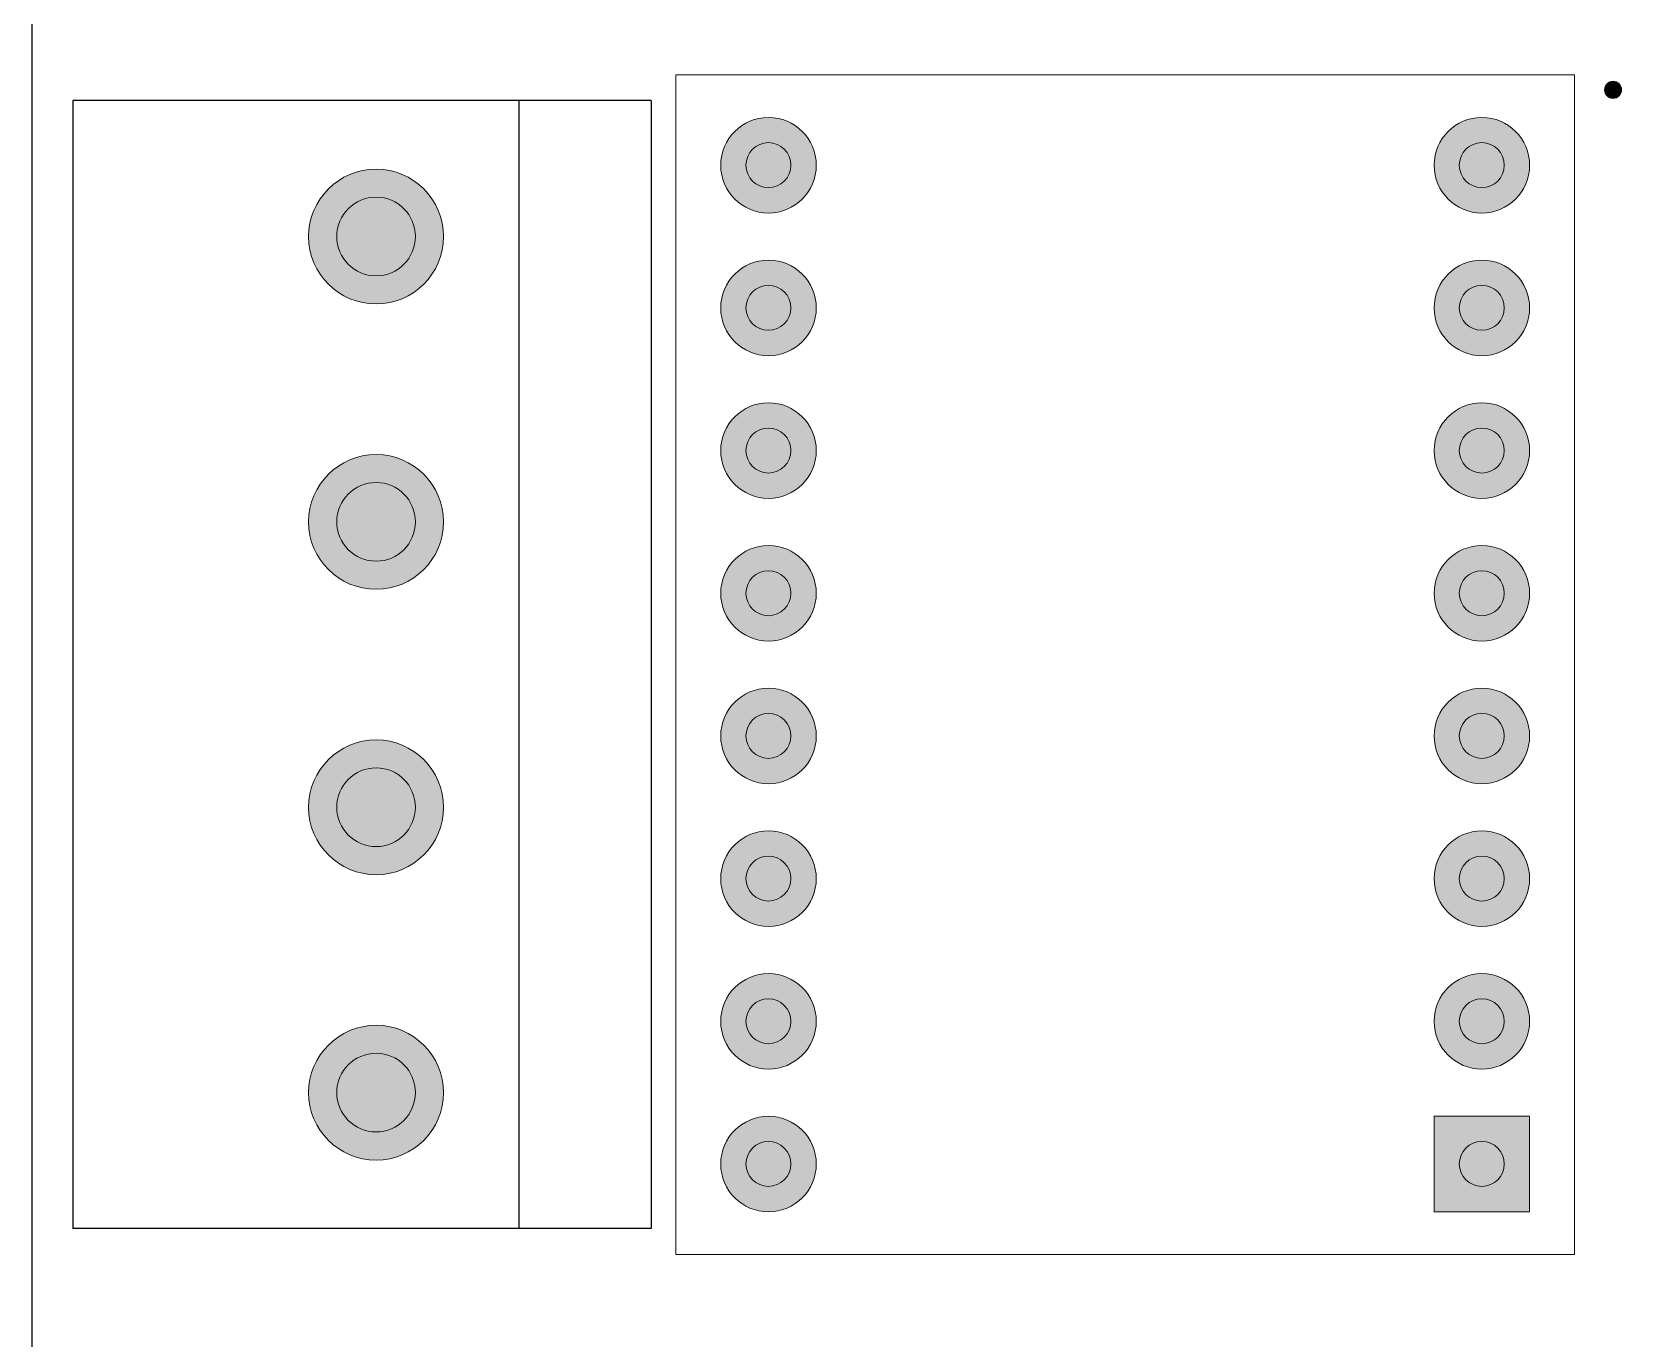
# Model space of a CAD drawing. Extents: x 47 to 242, y 40 to 285.
# Drawn here: x 46.9 to 128.3, y 105.6 to 171.5 of the extents above; entities that cross this region are included whole.
import ezdxf

# ---------------------------------------------------------------- set-up
doc = ezdxf.new("R2010")
doc.units = 0
doc.header["$MEASUREMENT"] = 0
doc.layers.add('Layer 1', color=7, linetype='Continuous')

msp = doc.modelspace()

# ---------------------------------------------------------------- hatches: boundary and pattern name
at = {"layer": 'Layer 1', "true_color": 0x212121}
h = msp.add_hatch(color=250, dxfattribs=at)
h.dxf.hatch_style = 2
edge = h.paths.add_edge_path()
edge.add_spline(control_points=[(127.15, 168.62), (127.15, 168.86), (126.96, 169.06), (126.72, 169.06), (126.48, 169.06), (126.29, 168.86), (126.29, 168.62), (126.29, 168.39), (126.48, 168.19), (126.72, 168.19), (126.96, 168.19), (127.15, 168.39), (127.15, 168.62)], knot_values=[0, 0, 0, 0, 1, 1, 1, 2, 2, 2, 3, 3, 3, 4, 4, 4, 4], degree=3, periodic=0)
edge.add_line((127.15, 168.62), (127.15, 168.62))
at = {"layer": 'Layer 1', "true_color": 0xbfbfbf}
h = msp.add_hatch(color=9, dxfattribs=at)
h.dxf.hatch_style = 2
edge = h.paths.add_edge_path()
edge.add_spline(control_points=[(86.51, 164.82), (86.51, 166.15), (85.43, 167.23), (84.1, 167.23), (82.77, 167.23), (81.69, 166.15), (81.69, 164.82), (81.69, 163.49), (82.77, 162.41), (84.1, 162.41), (85.43, 162.41), (86.51, 163.49), (86.51, 164.82)], knot_values=[0, 0, 0, 0, 1, 1, 1, 2, 2, 2, 3, 3, 3, 4, 4, 4, 4], degree=3, periodic=0)
edge.add_line((86.51, 164.82), (86.51, 164.82))
h = msp.add_hatch(color=9, dxfattribs=at)
h.dxf.hatch_style = 2
edge = h.paths.add_edge_path()
edge.add_spline(control_points=[(122.51, 164.82), (122.51, 166.15), (121.43, 167.23), (120.1, 167.23), (118.77, 167.23), (117.69, 166.15), (117.69, 164.82), (117.69, 163.49), (118.77, 162.41), (120.1, 162.41), (121.43, 162.41), (122.51, 163.49), (122.51, 164.82)], knot_values=[0, 0, 0, 0, 1, 1, 1, 2, 2, 2, 3, 3, 3, 4, 4, 4, 4], degree=3, periodic=0)
edge.add_line((122.51, 164.82), (122.51, 164.82))
at = {"layer": 'Layer 1', "true_color": 0x212121}
h = msp.add_hatch(color=250, dxfattribs=at)
h.dxf.hatch_style = 2
edge = h.paths.add_edge_path()
edge.add_spline(control_points=[(85.23, 164.82), (85.23, 165.45), (84.72, 165.96), (84.1, 165.96), (83.47, 165.96), (82.96, 165.45), (82.96, 164.82), (82.96, 164.2), (83.47, 163.69), (84.1, 163.69), (84.72, 163.69), (85.23, 164.2), (85.23, 164.82)], knot_values=[0, 0, 0, 0, 1, 1, 1, 2, 2, 2, 3, 3, 3, 4, 4, 4, 4], degree=3, periodic=0)
edge.add_line((85.23, 164.82), (85.23, 164.82))
h = msp.add_hatch(color=250, dxfattribs=at)
h.dxf.hatch_style = 2
edge = h.paths.add_edge_path()
edge.add_spline(control_points=[(121.23, 164.82), (121.23, 165.45), (120.72, 165.96), (120.1, 165.96), (119.47, 165.96), (118.96, 165.45), (118.96, 164.82), (118.96, 164.2), (119.47, 163.69), (120.1, 163.69), (120.72, 163.69), (121.23, 164.2), (121.23, 164.82)], knot_values=[0, 0, 0, 0, 1, 1, 1, 2, 2, 2, 3, 3, 3, 4, 4, 4, 4], degree=3, periodic=0)
edge.add_line((121.23, 164.82), (121.23, 164.82))
at = {"layer": 'Layer 1', "true_color": 0xbfbfbf}
h = msp.add_hatch(color=9, dxfattribs=at)
h.dxf.hatch_style = 2
edge = h.paths.add_edge_path()
edge.add_spline(control_points=[(67.7, 161.22), (67.7, 163.1), (66.17, 164.62), (64.3, 164.62), (62.42, 164.62), (60.89, 163.1), (60.89, 161.22), (60.89, 159.34), (62.42, 157.82), (64.3, 157.82), (66.17, 157.82), (67.7, 159.34), (67.7, 161.22)], knot_values=[0, 0, 0, 0, 1, 1, 1, 2, 2, 2, 3, 3, 3, 4, 4, 4, 4], degree=3, periodic=0)
edge.add_line((67.7, 161.22), (67.7, 161.22))
at = {"layer": 'Layer 1', "true_color": 0x212121}
h = msp.add_hatch(color=250, dxfattribs=at)
h.dxf.hatch_style = 2
edge = h.paths.add_edge_path()
edge.add_spline(control_points=[(66.28, 161.22), (66.28, 162.32), (65.39, 163.21), (64.3, 163.21), (63.2, 163.21), (62.31, 162.32), (62.31, 161.22), (62.31, 160.13), (63.2, 159.24), (64.3, 159.24), (65.39, 159.24), (66.28, 160.13), (66.28, 161.22)], knot_values=[0, 0, 0, 0, 1, 1, 1, 2, 2, 2, 3, 3, 3, 4, 4, 4, 4], degree=3, periodic=0)
edge.add_line((66.28, 161.22), (66.28, 161.22))
at = {"layer": 'Layer 1', "true_color": 0xbfbfbf}
h = msp.add_hatch(color=9, dxfattribs=at)
h.dxf.hatch_style = 2
edge = h.paths.add_edge_path()
edge.add_spline(control_points=[(86.51, 157.62), (86.51, 158.95), (85.43, 160.03), (84.1, 160.03), (82.77, 160.03), (81.69, 158.95), (81.69, 157.62), (81.69, 156.29), (82.77, 155.21), (84.1, 155.21), (85.43, 155.21), (86.51, 156.29), (86.51, 157.62)], knot_values=[0, 0, 0, 0, 1, 1, 1, 2, 2, 2, 3, 3, 3, 4, 4, 4, 4], degree=3, periodic=0)
edge.add_line((86.51, 157.62), (86.51, 157.62))
h = msp.add_hatch(color=9, dxfattribs=at)
h.dxf.hatch_style = 2
edge = h.paths.add_edge_path()
edge.add_spline(control_points=[(122.51, 157.62), (122.51, 158.95), (121.43, 160.03), (120.1, 160.03), (118.77, 160.03), (117.69, 158.95), (117.69, 157.62), (117.69, 156.29), (118.77, 155.21), (120.1, 155.21), (121.43, 155.21), (122.51, 156.29), (122.51, 157.62)], knot_values=[0, 0, 0, 0, 1, 1, 1, 2, 2, 2, 3, 3, 3, 4, 4, 4, 4], degree=3, periodic=0)
edge.add_line((122.51, 157.62), (122.51, 157.62))
at = {"layer": 'Layer 1', "true_color": 0x212121}
h = msp.add_hatch(color=250, dxfattribs=at)
h.dxf.hatch_style = 2
edge = h.paths.add_edge_path()
edge.add_spline(control_points=[(85.23, 157.62), (85.23, 158.25), (84.72, 158.76), (84.1, 158.76), (83.47, 158.76), (82.96, 158.25), (82.96, 157.62), (82.96, 157), (83.47, 156.49), (84.1, 156.49), (84.72, 156.49), (85.23, 157), (85.23, 157.62)], knot_values=[0, 0, 0, 0, 1, 1, 1, 2, 2, 2, 3, 3, 3, 4, 4, 4, 4], degree=3, periodic=0)
edge.add_line((85.23, 157.62), (85.23, 157.62))
h = msp.add_hatch(color=250, dxfattribs=at)
h.dxf.hatch_style = 2
edge = h.paths.add_edge_path()
edge.add_spline(control_points=[(121.23, 157.62), (121.23, 158.25), (120.72, 158.76), (120.1, 158.76), (119.47, 158.76), (118.96, 158.25), (118.96, 157.62), (118.96, 157), (119.47, 156.49), (120.1, 156.49), (120.72, 156.49), (121.23, 157), (121.23, 157.62)], knot_values=[0, 0, 0, 0, 1, 1, 1, 2, 2, 2, 3, 3, 3, 4, 4, 4, 4], degree=3, periodic=0)
edge.add_line((121.23, 157.62), (121.23, 157.62))
at = {"layer": 'Layer 1', "true_color": 0xbfbfbf}
h = msp.add_hatch(color=9, dxfattribs=at)
h.dxf.hatch_style = 2
edge = h.paths.add_edge_path()
edge.add_spline(control_points=[(86.51, 150.42), (86.51, 151.75), (85.43, 152.83), (84.1, 152.83), (82.77, 152.83), (81.69, 151.75), (81.69, 150.42), (81.69, 149.09), (82.77, 148.01), (84.1, 148.01), (85.43, 148.01), (86.51, 149.09), (86.51, 150.42)], knot_values=[0, 0, 0, 0, 1, 1, 1, 2, 2, 2, 3, 3, 3, 4, 4, 4, 4], degree=3, periodic=0)
edge.add_line((86.51, 150.42), (86.51, 150.42))
h = msp.add_hatch(color=9, dxfattribs=at)
h.dxf.hatch_style = 2
edge = h.paths.add_edge_path()
edge.add_spline(control_points=[(122.51, 150.42), (122.51, 151.75), (121.43, 152.83), (120.1, 152.83), (118.77, 152.83), (117.69, 151.75), (117.69, 150.42), (117.69, 149.09), (118.77, 148.01), (120.1, 148.01), (121.43, 148.01), (122.51, 149.09), (122.51, 150.42)], knot_values=[0, 0, 0, 0, 1, 1, 1, 2, 2, 2, 3, 3, 3, 4, 4, 4, 4], degree=3, periodic=0)
edge.add_line((122.51, 150.42), (122.51, 150.42))
at = {"layer": 'Layer 1', "true_color": 0x212121}
h = msp.add_hatch(color=250, dxfattribs=at)
h.dxf.hatch_style = 2
edge = h.paths.add_edge_path()
edge.add_spline(control_points=[(85.23, 150.42), (85.23, 151.05), (84.72, 151.56), (84.1, 151.56), (83.47, 151.56), (82.96, 151.05), (82.96, 150.42), (82.96, 149.8), (83.47, 149.29), (84.1, 149.29), (84.72, 149.29), (85.23, 149.8), (85.23, 150.42)], knot_values=[0, 0, 0, 0, 1, 1, 1, 2, 2, 2, 3, 3, 3, 4, 4, 4, 4], degree=3, periodic=0)
edge.add_line((85.23, 150.42), (85.23, 150.42))
h = msp.add_hatch(color=250, dxfattribs=at)
h.dxf.hatch_style = 2
edge = h.paths.add_edge_path()
edge.add_spline(control_points=[(121.23, 150.42), (121.23, 151.05), (120.72, 151.56), (120.1, 151.56), (119.47, 151.56), (118.96, 151.05), (118.96, 150.42), (118.96, 149.8), (119.47, 149.29), (120.1, 149.29), (120.72, 149.29), (121.23, 149.8), (121.23, 150.42)], knot_values=[0, 0, 0, 0, 1, 1, 1, 2, 2, 2, 3, 3, 3, 4, 4, 4, 4], degree=3, periodic=0)
edge.add_line((121.23, 150.42), (121.23, 150.42))
at = {"layer": 'Layer 1', "true_color": 0xbfbfbf}
h = msp.add_hatch(color=9, dxfattribs=at)
h.dxf.hatch_style = 2
edge = h.paths.add_edge_path()
edge.add_spline(control_points=[(67.7, 146.82), (67.7, 148.7), (66.17, 150.22), (64.3, 150.22), (62.42, 150.22), (60.89, 148.7), (60.89, 146.82), (60.89, 144.94), (62.42, 143.42), (64.3, 143.42), (66.17, 143.42), (67.7, 144.94), (67.7, 146.82)], knot_values=[0, 0, 0, 0, 1, 1, 1, 2, 2, 2, 3, 3, 3, 4, 4, 4, 4], degree=3, periodic=0)
edge.add_line((67.7, 146.82), (67.7, 146.82))
at = {"layer": 'Layer 1', "true_color": 0x212121}
h = msp.add_hatch(color=250, dxfattribs=at)
h.dxf.hatch_style = 2
edge = h.paths.add_edge_path()
edge.add_spline(control_points=[(66.28, 146.82), (66.28, 147.92), (65.39, 148.81), (64.3, 148.81), (63.2, 148.81), (62.31, 147.92), (62.31, 146.82), (62.31, 145.73), (63.2, 144.84), (64.3, 144.84), (65.39, 144.84), (66.28, 145.73), (66.28, 146.82)], knot_values=[0, 0, 0, 0, 1, 1, 1, 2, 2, 2, 3, 3, 3, 4, 4, 4, 4], degree=3, periodic=0)
edge.add_line((66.28, 146.82), (66.28, 146.82))
at = {"layer": 'Layer 1', "true_color": 0xbfbfbf}
h = msp.add_hatch(color=9, dxfattribs=at)
h.dxf.hatch_style = 2
edge = h.paths.add_edge_path()
edge.add_spline(control_points=[(86.51, 143.22), (86.51, 144.55), (85.43, 145.63), (84.1, 145.63), (82.77, 145.63), (81.69, 144.55), (81.69, 143.22), (81.69, 141.89), (82.77, 140.81), (84.1, 140.81), (85.43, 140.81), (86.51, 141.89), (86.51, 143.22)], knot_values=[0, 0, 0, 0, 1, 1, 1, 2, 2, 2, 3, 3, 3, 4, 4, 4, 4], degree=3, periodic=0)
edge.add_line((86.51, 143.22), (86.51, 143.22))
h = msp.add_hatch(color=9, dxfattribs=at)
h.dxf.hatch_style = 2
edge = h.paths.add_edge_path()
edge.add_spline(control_points=[(122.51, 143.22), (122.51, 144.55), (121.43, 145.63), (120.1, 145.63), (118.77, 145.63), (117.69, 144.55), (117.69, 143.22), (117.69, 141.89), (118.77, 140.81), (120.1, 140.81), (121.43, 140.81), (122.51, 141.89), (122.51, 143.22)], knot_values=[0, 0, 0, 0, 1, 1, 1, 2, 2, 2, 3, 3, 3, 4, 4, 4, 4], degree=3, periodic=0)
edge.add_line((122.51, 143.22), (122.51, 143.22))
at = {"layer": 'Layer 1', "true_color": 0x212121}
h = msp.add_hatch(color=250, dxfattribs=at)
h.dxf.hatch_style = 2
edge = h.paths.add_edge_path()
edge.add_spline(control_points=[(85.23, 143.22), (85.23, 143.85), (84.72, 144.36), (84.1, 144.36), (83.47, 144.36), (82.96, 143.85), (82.96, 143.22), (82.96, 142.6), (83.47, 142.09), (84.1, 142.09), (84.72, 142.09), (85.23, 142.6), (85.23, 143.22)], knot_values=[0, 0, 0, 0, 1, 1, 1, 2, 2, 2, 3, 3, 3, 4, 4, 4, 4], degree=3, periodic=0)
edge.add_line((85.23, 143.22), (85.23, 143.22))
h = msp.add_hatch(color=250, dxfattribs=at)
h.dxf.hatch_style = 2
edge = h.paths.add_edge_path()
edge.add_spline(control_points=[(121.23, 143.22), (121.23, 143.85), (120.72, 144.36), (120.1, 144.36), (119.47, 144.36), (118.96, 143.85), (118.96, 143.22), (118.96, 142.6), (119.47, 142.09), (120.1, 142.09), (120.72, 142.09), (121.23, 142.6), (121.23, 143.22)], knot_values=[0, 0, 0, 0, 1, 1, 1, 2, 2, 2, 3, 3, 3, 4, 4, 4, 4], degree=3, periodic=0)
edge.add_line((121.23, 143.22), (121.23, 143.22))
at = {"layer": 'Layer 1', "true_color": 0xbfbfbf}
h = msp.add_hatch(color=9, dxfattribs=at)
h.dxf.hatch_style = 2
edge = h.paths.add_edge_path()
edge.add_spline(control_points=[(86.51, 136.02), (86.51, 137.35), (85.43, 138.43), (84.1, 138.43), (82.77, 138.43), (81.69, 137.35), (81.69, 136.02), (81.69, 134.69), (82.77, 133.61), (84.1, 133.61), (85.43, 133.61), (86.51, 134.69), (86.51, 136.02)], knot_values=[0, 0, 0, 0, 1, 1, 1, 2, 2, 2, 3, 3, 3, 4, 4, 4, 4], degree=3, periodic=0)
edge.add_line((86.51, 136.02), (86.51, 136.02))
h = msp.add_hatch(color=9, dxfattribs=at)
h.dxf.hatch_style = 2
edge = h.paths.add_edge_path()
edge.add_spline(control_points=[(122.51, 136.02), (122.51, 137.35), (121.43, 138.43), (120.1, 138.43), (118.77, 138.43), (117.69, 137.35), (117.69, 136.02), (117.69, 134.69), (118.77, 133.61), (120.1, 133.61), (121.43, 133.61), (122.51, 134.69), (122.51, 136.02)], knot_values=[0, 0, 0, 0, 1, 1, 1, 2, 2, 2, 3, 3, 3, 4, 4, 4, 4], degree=3, periodic=0)
edge.add_line((122.51, 136.02), (122.51, 136.02))
at = {"layer": 'Layer 1', "true_color": 0x212121}
h = msp.add_hatch(color=250, dxfattribs=at)
h.dxf.hatch_style = 2
edge = h.paths.add_edge_path()
edge.add_spline(control_points=[(85.23, 136.02), (85.23, 136.65), (84.72, 137.16), (84.1, 137.16), (83.47, 137.16), (82.96, 136.65), (82.96, 136.02), (82.96, 135.4), (83.47, 134.89), (84.1, 134.89), (84.72, 134.89), (85.23, 135.4), (85.23, 136.02)], knot_values=[0, 0, 0, 0, 1, 1, 1, 2, 2, 2, 3, 3, 3, 4, 4, 4, 4], degree=3, periodic=0)
edge.add_line((85.23, 136.02), (85.23, 136.02))
h = msp.add_hatch(color=250, dxfattribs=at)
h.dxf.hatch_style = 2
edge = h.paths.add_edge_path()
edge.add_spline(control_points=[(121.23, 136.02), (121.23, 136.65), (120.72, 137.16), (120.1, 137.16), (119.47, 137.16), (118.96, 136.65), (118.96, 136.02), (118.96, 135.4), (119.47, 134.89), (120.1, 134.89), (120.72, 134.89), (121.23, 135.4), (121.23, 136.02)], knot_values=[0, 0, 0, 0, 1, 1, 1, 2, 2, 2, 3, 3, 3, 4, 4, 4, 4], degree=3, periodic=0)
edge.add_line((121.23, 136.02), (121.23, 136.02))
at = {"layer": 'Layer 1', "true_color": 0xbfbfbf}
h = msp.add_hatch(color=9, dxfattribs=at)
h.dxf.hatch_style = 2
edge = h.paths.add_edge_path()
edge.add_spline(control_points=[(67.7, 132.42), (67.7, 134.3), (66.17, 135.82), (64.3, 135.82), (62.42, 135.82), (60.89, 134.3), (60.89, 132.42), (60.89, 130.54), (62.42, 129.02), (64.3, 129.02), (66.17, 129.02), (67.7, 130.54), (67.7, 132.42)], knot_values=[0, 0, 0, 0, 1, 1, 1, 2, 2, 2, 3, 3, 3, 4, 4, 4, 4], degree=3, periodic=0)
edge.add_line((67.7, 132.42), (67.7, 132.42))
at = {"layer": 'Layer 1', "true_color": 0x212121}
h = msp.add_hatch(color=250, dxfattribs=at)
h.dxf.hatch_style = 2
edge = h.paths.add_edge_path()
edge.add_spline(control_points=[(66.28, 132.42), (66.28, 133.52), (65.39, 134.41), (64.3, 134.41), (63.2, 134.41), (62.31, 133.52), (62.31, 132.42), (62.31, 131.33), (63.2, 130.44), (64.3, 130.44), (65.39, 130.44), (66.28, 131.33), (66.28, 132.42)], knot_values=[0, 0, 0, 0, 1, 1, 1, 2, 2, 2, 3, 3, 3, 4, 4, 4, 4], degree=3, periodic=0)
edge.add_line((66.28, 132.42), (66.28, 132.42))
at = {"layer": 'Layer 1', "true_color": 0xbfbfbf}
h = msp.add_hatch(color=9, dxfattribs=at)
h.dxf.hatch_style = 2
edge = h.paths.add_edge_path()
edge.add_spline(control_points=[(86.51, 128.82), (86.51, 130.15), (85.43, 131.23), (84.1, 131.23), (82.77, 131.23), (81.69, 130.15), (81.69, 128.82), (81.69, 127.49), (82.77, 126.41), (84.1, 126.41), (85.43, 126.41), (86.51, 127.49), (86.51, 128.82)], knot_values=[0, 0, 0, 0, 1, 1, 1, 2, 2, 2, 3, 3, 3, 4, 4, 4, 4], degree=3, periodic=0)
edge.add_line((86.51, 128.82), (86.51, 128.82))
h = msp.add_hatch(color=9, dxfattribs=at)
h.dxf.hatch_style = 2
edge = h.paths.add_edge_path()
edge.add_spline(control_points=[(122.51, 128.82), (122.51, 130.15), (121.43, 131.23), (120.1, 131.23), (118.77, 131.23), (117.69, 130.15), (117.69, 128.82), (117.69, 127.49), (118.77, 126.41), (120.1, 126.41), (121.43, 126.41), (122.51, 127.49), (122.51, 128.82)], knot_values=[0, 0, 0, 0, 1, 1, 1, 2, 2, 2, 3, 3, 3, 4, 4, 4, 4], degree=3, periodic=0)
edge.add_line((122.51, 128.82), (122.51, 128.82))
at = {"layer": 'Layer 1', "true_color": 0x212121}
h = msp.add_hatch(color=250, dxfattribs=at)
h.dxf.hatch_style = 2
edge = h.paths.add_edge_path()
edge.add_spline(control_points=[(85.23, 128.82), (85.23, 129.45), (84.72, 129.96), (84.1, 129.96), (83.47, 129.96), (82.96, 129.45), (82.96, 128.82), (82.96, 128.2), (83.47, 127.69), (84.1, 127.69), (84.72, 127.69), (85.23, 128.2), (85.23, 128.82)], knot_values=[0, 0, 0, 0, 1, 1, 1, 2, 2, 2, 3, 3, 3, 4, 4, 4, 4], degree=3, periodic=0)
edge.add_line((85.23, 128.82), (85.23, 128.82))
h = msp.add_hatch(color=250, dxfattribs=at)
h.dxf.hatch_style = 2
edge = h.paths.add_edge_path()
edge.add_spline(control_points=[(121.23, 128.82), (121.23, 129.45), (120.72, 129.96), (120.1, 129.96), (119.47, 129.96), (118.96, 129.45), (118.96, 128.82), (118.96, 128.2), (119.47, 127.69), (120.1, 127.69), (120.72, 127.69), (121.23, 128.2), (121.23, 128.82)], knot_values=[0, 0, 0, 0, 1, 1, 1, 2, 2, 2, 3, 3, 3, 4, 4, 4, 4], degree=3, periodic=0)
edge.add_line((121.23, 128.82), (121.23, 128.82))
at = {"layer": 'Layer 1', "true_color": 0xbfbfbf}
h = msp.add_hatch(color=9, dxfattribs=at)
h.dxf.hatch_style = 2
edge = h.paths.add_edge_path()
edge.add_spline(control_points=[(86.51, 121.62), (86.51, 122.95), (85.43, 124.03), (84.1, 124.03), (82.77, 124.03), (81.69, 122.95), (81.69, 121.62), (81.69, 120.29), (82.77, 119.21), (84.1, 119.21), (85.43, 119.21), (86.51, 120.29), (86.51, 121.62)], knot_values=[0, 0, 0, 0, 1, 1, 1, 2, 2, 2, 3, 3, 3, 4, 4, 4, 4], degree=3, periodic=0)
edge.add_line((86.51, 121.62), (86.51, 121.62))
h = msp.add_hatch(color=9, dxfattribs=at)
h.dxf.hatch_style = 2
edge = h.paths.add_edge_path()
edge.add_spline(control_points=[(122.51, 121.62), (122.51, 122.95), (121.43, 124.03), (120.1, 124.03), (118.77, 124.03), (117.69, 122.95), (117.69, 121.62), (117.69, 120.29), (118.77, 119.21), (120.1, 119.21), (121.43, 119.21), (122.51, 120.29), (122.51, 121.62)], knot_values=[0, 0, 0, 0, 1, 1, 1, 2, 2, 2, 3, 3, 3, 4, 4, 4, 4], degree=3, periodic=0)
edge.add_line((122.51, 121.62), (122.51, 121.62))
at = {"layer": 'Layer 1', "true_color": 0x212121}
h = msp.add_hatch(color=250, dxfattribs=at)
h.dxf.hatch_style = 2
edge = h.paths.add_edge_path()
edge.add_spline(control_points=[(85.23, 121.62), (85.23, 122.25), (84.72, 122.76), (84.1, 122.76), (83.47, 122.76), (82.96, 122.25), (82.96, 121.62), (82.96, 121), (83.47, 120.49), (84.1, 120.49), (84.72, 120.49), (85.23, 121), (85.23, 121.62)], knot_values=[0, 0, 0, 0, 1, 1, 1, 2, 2, 2, 3, 3, 3, 4, 4, 4, 4], degree=3, periodic=0)
edge.add_line((85.23, 121.62), (85.23, 121.62))
h = msp.add_hatch(color=250, dxfattribs=at)
h.dxf.hatch_style = 2
edge = h.paths.add_edge_path()
edge.add_spline(control_points=[(121.23, 121.62), (121.23, 122.25), (120.72, 122.76), (120.1, 122.76), (119.47, 122.76), (118.96, 122.25), (118.96, 121.62), (118.96, 121), (119.47, 120.49), (120.1, 120.49), (120.72, 120.49), (121.23, 121), (121.23, 121.62)], knot_values=[0, 0, 0, 0, 1, 1, 1, 2, 2, 2, 3, 3, 3, 4, 4, 4, 4], degree=3, periodic=0)
edge.add_line((121.23, 121.62), (121.23, 121.62))
at = {"layer": 'Layer 1', "true_color": 0xbfbfbf}
h = msp.add_hatch(color=9, dxfattribs=at)
h.dxf.hatch_style = 2
edge = h.paths.add_edge_path()
edge.add_spline(control_points=[(67.7, 118.02), (67.7, 119.9), (66.17, 121.42), (64.3, 121.42), (62.42, 121.42), (60.89, 119.9), (60.89, 118.02), (60.89, 116.14), (62.42, 114.62), (64.3, 114.62), (66.17, 114.62), (67.7, 116.14), (67.7, 118.02)], knot_values=[0, 0, 0, 0, 1, 1, 1, 2, 2, 2, 3, 3, 3, 4, 4, 4, 4], degree=3, periodic=0)
edge.add_line((67.7, 118.02), (67.7, 118.02))
at = {"layer": 'Layer 1', "true_color": 0x212121}
h = msp.add_hatch(color=250, dxfattribs=at)
h.dxf.hatch_style = 2
edge = h.paths.add_edge_path()
edge.add_spline(control_points=[(66.28, 118.02), (66.28, 119.12), (65.39, 120.01), (64.3, 120.01), (63.2, 120.01), (62.31, 119.12), (62.31, 118.02), (62.31, 116.93), (63.2, 116.04), (64.3, 116.04), (65.39, 116.04), (66.28, 116.93), (66.28, 118.02)], knot_values=[0, 0, 0, 0, 1, 1, 1, 2, 2, 2, 3, 3, 3, 4, 4, 4, 4], degree=3, periodic=0)
edge.add_line((66.28, 118.02), (66.28, 118.02))
at = {"layer": 'Layer 1', "true_color": 0xbfbfbf}
h = msp.add_hatch(color=9, dxfattribs=at)
h.dxf.hatch_style = 2
edge = h.paths.add_edge_path()
edge.add_spline(control_points=[(86.51, 114.42), (86.51, 115.75), (85.43, 116.83), (84.1, 116.83), (82.77, 116.83), (81.69, 115.75), (81.69, 114.42), (81.69, 113.09), (82.77, 112.01), (84.1, 112.01), (85.43, 112.01), (86.51, 113.09), (86.51, 114.42)], knot_values=[0, 0, 0, 0, 1, 1, 1, 2, 2, 2, 3, 3, 3, 4, 4, 4, 4], degree=3, periodic=0)
edge.add_line((86.51, 114.42), (86.51, 114.42))
h = msp.add_hatch(color=9, dxfattribs=at)
h.dxf.hatch_style = 2
h.paths.add_polyline_path([(122.505, 112.013), (117.686, 112.013), (117.686, 116.832), (122.505, 116.832)])
at = {"layer": 'Layer 1', "true_color": 0x212121}
h = msp.add_hatch(color=250, dxfattribs=at)
h.dxf.hatch_style = 2
edge = h.paths.add_edge_path()
edge.add_spline(control_points=[(85.23, 114.42), (85.23, 115.05), (84.72, 115.56), (84.1, 115.56), (83.47, 115.56), (82.96, 115.05), (82.96, 114.42), (82.96, 113.8), (83.47, 113.29), (84.1, 113.29), (84.72, 113.29), (85.23, 113.8), (85.23, 114.42)], knot_values=[0, 0, 0, 0, 1, 1, 1, 2, 2, 2, 3, 3, 3, 4, 4, 4, 4], degree=3, periodic=0)
edge.add_line((85.23, 114.42), (85.23, 114.42))
h = msp.add_hatch(color=250, dxfattribs=at)
h.dxf.hatch_style = 2
edge = h.paths.add_edge_path()
edge.add_spline(control_points=[(121.23, 114.42), (121.23, 115.05), (120.72, 115.56), (120.1, 115.56), (119.47, 115.56), (118.96, 115.05), (118.96, 114.42), (118.96, 113.8), (119.47, 113.29), (120.1, 113.29), (120.72, 113.29), (121.23, 113.8), (121.23, 114.42)], knot_values=[0, 0, 0, 0, 1, 1, 1, 2, 2, 2, 3, 3, 3, 4, 4, 4, 4], degree=3, periodic=0)
edge.add_line((121.23, 114.42), (121.23, 114.42))

# ---------------------------------------------------------------- linework, layer by layer
at = {"layer": 'Layer 1', "color": 6, "lineweight": 25, "true_color": 0xff00ff}
msp.add_lwpolyline([(46.944, 285.408), (234.288, 285.408), (234.288, 39.672), (46.944, 39.672), (46.944, 285.408)], dxfattribs=at)
at = {"layer": 'Layer 1', "color": 40, "lineweight": 15, "true_color": 0xffcc00}
for points in [[(79.419, 109.859), (79.419, 169.387)], [(79.419, 169.387), (124.773, 169.387)], [(124.773, 169.387), (124.773, 109.859)], [(124.773, 109.859), (79.419, 109.859)]]:
    msp.add_lwpolyline(points, dxfattribs=at)
at = {"layer": 'Layer 1', "color": 40, "lineweight": 25, "true_color": 0xffcc00}
for points in [[(78.186, 168.083), (48.989, 168.083)], [(48.989, 168.083), (48.989, 111.163)], [(71.496, 168.083), (71.496, 111.163)], [(78.186, 168.083), (78.186, 111.163)], [(78.186, 111.163), (48.989, 111.163)]]:
    msp.add_lwpolyline(points, dxfattribs=at)
at = {"layer": 'Layer 1', "lineweight": 0}
msp.add_lwpolyline([(122.505, 112.013), (117.686, 112.013), (117.686, 116.832), (122.505, 116.832), (122.505, 112.013)], dxfattribs=at)
for points in [[(127.15, 168.62), (127.15, 168.86), (126.96, 169.06), (126.72, 169.06), (126.48, 169.06), (126.29, 168.86), (126.29, 168.62), (126.29, 168.39), (126.48, 168.19), (126.72, 168.19), (126.96, 168.19), (127.15, 168.39), (127.15, 168.62)], [(86.51, 164.82), (86.51, 166.15), (85.43, 167.23), (84.1, 167.23), (82.77, 167.23), (81.69, 166.15), (81.69, 164.82), (81.69, 163.49), (82.77, 162.41), (84.1, 162.41), (85.43, 162.41), (86.51, 163.49), (86.51, 164.82)], [(122.51, 164.82), (122.51, 166.15), (121.43, 167.23), (120.1, 167.23), (118.77, 167.23), (117.69, 166.15), (117.69, 164.82), (117.69, 163.49), (118.77, 162.41), (120.1, 162.41), (121.43, 162.41), (122.51, 163.49), (122.51, 164.82)], [(85.23, 164.82), (85.23, 165.45), (84.72, 165.96), (84.1, 165.96), (83.47, 165.96), (82.96, 165.45), (82.96, 164.82), (82.96, 164.2), (83.47, 163.69), (84.1, 163.69), (84.72, 163.69), (85.23, 164.2), (85.23, 164.82)], [(121.23, 164.82), (121.23, 165.45), (120.72, 165.96), (120.1, 165.96), (119.47, 165.96), (118.96, 165.45), (118.96, 164.82), (118.96, 164.2), (119.47, 163.69), (120.1, 163.69), (120.72, 163.69), (121.23, 164.2), (121.23, 164.82)], [(67.7, 161.22), (67.7, 163.1), (66.17, 164.62), (64.3, 164.62), (62.42, 164.62), (60.89, 163.1), (60.89, 161.22), (60.89, 159.34), (62.42, 157.82), (64.3, 157.82), (66.17, 157.82), (67.7, 159.34), (67.7, 161.22)], [(66.28, 161.22), (66.28, 162.32), (65.39, 163.21), (64.3, 163.21), (63.2, 163.21), (62.31, 162.32), (62.31, 161.22), (62.31, 160.13), (63.2, 159.24), (64.3, 159.24), (65.39, 159.24), (66.28, 160.13), (66.28, 161.22)], [(86.51, 157.62), (86.51, 158.95), (85.43, 160.03), (84.1, 160.03), (82.77, 160.03), (81.69, 158.95), (81.69, 157.62), (81.69, 156.29), (82.77, 155.21), (84.1, 155.21), (85.43, 155.21), (86.51, 156.29), (86.51, 157.62)], [(122.51, 157.62), (122.51, 158.95), (121.43, 160.03), (120.1, 160.03), (118.77, 160.03), (117.69, 158.95), (117.69, 157.62), (117.69, 156.29), (118.77, 155.21), (120.1, 155.21), (121.43, 155.21), (122.51, 156.29), (122.51, 157.62)], [(85.23, 157.62), (85.23, 158.25), (84.72, 158.76), (84.1, 158.76), (83.47, 158.76), (82.96, 158.25), (82.96, 157.62), (82.96, 157), (83.47, 156.49), (84.1, 156.49), (84.72, 156.49), (85.23, 157), (85.23, 157.62)], [(121.23, 157.62), (121.23, 158.25), (120.72, 158.76), (120.1, 158.76), (119.47, 158.76), (118.96, 158.25), (118.96, 157.62), (118.96, 157), (119.47, 156.49), (120.1, 156.49), (120.72, 156.49), (121.23, 157), (121.23, 157.62)], [(86.51, 150.42), (86.51, 151.75), (85.43, 152.83), (84.1, 152.83), (82.77, 152.83), (81.69, 151.75), (81.69, 150.42), (81.69, 149.09), (82.77, 148.01), (84.1, 148.01), (85.43, 148.01), (86.51, 149.09), (86.51, 150.42)], [(122.51, 150.42), (122.51, 151.75), (121.43, 152.83), (120.1, 152.83), (118.77, 152.83), (117.69, 151.75), (117.69, 150.42), (117.69, 149.09), (118.77, 148.01), (120.1, 148.01), (121.43, 148.01), (122.51, 149.09), (122.51, 150.42)], [(85.23, 150.42), (85.23, 151.05), (84.72, 151.56), (84.1, 151.56), (83.47, 151.56), (82.96, 151.05), (82.96, 150.42), (82.96, 149.8), (83.47, 149.29), (84.1, 149.29), (84.72, 149.29), (85.23, 149.8), (85.23, 150.42)], [(121.23, 150.42), (121.23, 151.05), (120.72, 151.56), (120.1, 151.56), (119.47, 151.56), (118.96, 151.05), (118.96, 150.42), (118.96, 149.8), (119.47, 149.29), (120.1, 149.29), (120.72, 149.29), (121.23, 149.8), (121.23, 150.42)], [(67.7, 146.82), (67.7, 148.7), (66.17, 150.22), (64.3, 150.22), (62.42, 150.22), (60.89, 148.7), (60.89, 146.82), (60.89, 144.94), (62.42, 143.42), (64.3, 143.42), (66.17, 143.42), (67.7, 144.94), (67.7, 146.82)], [(66.28, 146.82), (66.28, 147.92), (65.39, 148.81), (64.3, 148.81), (63.2, 148.81), (62.31, 147.92), (62.31, 146.82), (62.31, 145.73), (63.2, 144.84), (64.3, 144.84), (65.39, 144.84), (66.28, 145.73), (66.28, 146.82)], [(86.51, 143.22), (86.51, 144.55), (85.43, 145.63), (84.1, 145.63), (82.77, 145.63), (81.69, 144.55), (81.69, 143.22), (81.69, 141.89), (82.77, 140.81), (84.1, 140.81), (85.43, 140.81), (86.51, 141.89), (86.51, 143.22)], [(122.51, 143.22), (122.51, 144.55), (121.43, 145.63), (120.1, 145.63), (118.77, 145.63), (117.69, 144.55), (117.69, 143.22), (117.69, 141.89), (118.77, 140.81), (120.1, 140.81), (121.43, 140.81), (122.51, 141.89), (122.51, 143.22)], [(85.23, 143.22), (85.23, 143.85), (84.72, 144.36), (84.1, 144.36), (83.47, 144.36), (82.96, 143.85), (82.96, 143.22), (82.96, 142.6), (83.47, 142.09), (84.1, 142.09), (84.72, 142.09), (85.23, 142.6), (85.23, 143.22)], [(121.23, 143.22), (121.23, 143.85), (120.72, 144.36), (120.1, 144.36), (119.47, 144.36), (118.96, 143.85), (118.96, 143.22), (118.96, 142.6), (119.47, 142.09), (120.1, 142.09), (120.72, 142.09), (121.23, 142.6), (121.23, 143.22)], [(86.51, 136.02), (86.51, 137.35), (85.43, 138.43), (84.1, 138.43), (82.77, 138.43), (81.69, 137.35), (81.69, 136.02), (81.69, 134.69), (82.77, 133.61), (84.1, 133.61), (85.43, 133.61), (86.51, 134.69), (86.51, 136.02)], [(122.51, 136.02), (122.51, 137.35), (121.43, 138.43), (120.1, 138.43), (118.77, 138.43), (117.69, 137.35), (117.69, 136.02), (117.69, 134.69), (118.77, 133.61), (120.1, 133.61), (121.43, 133.61), (122.51, 134.69), (122.51, 136.02)], [(85.23, 136.02), (85.23, 136.65), (84.72, 137.16), (84.1, 137.16), (83.47, 137.16), (82.96, 136.65), (82.96, 136.02), (82.96, 135.4), (83.47, 134.89), (84.1, 134.89), (84.72, 134.89), (85.23, 135.4), (85.23, 136.02)], [(121.23, 136.02), (121.23, 136.65), (120.72, 137.16), (120.1, 137.16), (119.47, 137.16), (118.96, 136.65), (118.96, 136.02), (118.96, 135.4), (119.47, 134.89), (120.1, 134.89), (120.72, 134.89), (121.23, 135.4), (121.23, 136.02)], [(67.7, 132.42), (67.7, 134.3), (66.17, 135.82), (64.3, 135.82), (62.42, 135.82), (60.89, 134.3), (60.89, 132.42), (60.89, 130.54), (62.42, 129.02), (64.3, 129.02), (66.17, 129.02), (67.7, 130.54), (67.7, 132.42)], [(66.28, 132.42), (66.28, 133.52), (65.39, 134.41), (64.3, 134.41), (63.2, 134.41), (62.31, 133.52), (62.31, 132.42), (62.31, 131.33), (63.2, 130.44), (64.3, 130.44), (65.39, 130.44), (66.28, 131.33), (66.28, 132.42)], [(86.51, 128.82), (86.51, 130.15), (85.43, 131.23), (84.1, 131.23), (82.77, 131.23), (81.69, 130.15), (81.69, 128.82), (81.69, 127.49), (82.77, 126.41), (84.1, 126.41), (85.43, 126.41), (86.51, 127.49), (86.51, 128.82)], [(122.51, 128.82), (122.51, 130.15), (121.43, 131.23), (120.1, 131.23), (118.77, 131.23), (117.69, 130.15), (117.69, 128.82), (117.69, 127.49), (118.77, 126.41), (120.1, 126.41), (121.43, 126.41), (122.51, 127.49), (122.51, 128.82)], [(85.23, 128.82), (85.23, 129.45), (84.72, 129.96), (84.1, 129.96), (83.47, 129.96), (82.96, 129.45), (82.96, 128.82), (82.96, 128.2), (83.47, 127.69), (84.1, 127.69), (84.72, 127.69), (85.23, 128.2), (85.23, 128.82)], [(121.23, 128.82), (121.23, 129.45), (120.72, 129.96), (120.1, 129.96), (119.47, 129.96), (118.96, 129.45), (118.96, 128.82), (118.96, 128.2), (119.47, 127.69), (120.1, 127.69), (120.72, 127.69), (121.23, 128.2), (121.23, 128.82)], [(86.51, 121.62), (86.51, 122.95), (85.43, 124.03), (84.1, 124.03), (82.77, 124.03), (81.69, 122.95), (81.69, 121.62), (81.69, 120.29), (82.77, 119.21), (84.1, 119.21), (85.43, 119.21), (86.51, 120.29), (86.51, 121.62)], [(122.51, 121.62), (122.51, 122.95), (121.43, 124.03), (120.1, 124.03), (118.77, 124.03), (117.69, 122.95), (117.69, 121.62), (117.69, 120.29), (118.77, 119.21), (120.1, 119.21), (121.43, 119.21), (122.51, 120.29), (122.51, 121.62)], [(85.23, 121.62), (85.23, 122.25), (84.72, 122.76), (84.1, 122.76), (83.47, 122.76), (82.96, 122.25), (82.96, 121.62), (82.96, 121), (83.47, 120.49), (84.1, 120.49), (84.72, 120.49), (85.23, 121), (85.23, 121.62)], [(121.23, 121.62), (121.23, 122.25), (120.72, 122.76), (120.1, 122.76), (119.47, 122.76), (118.96, 122.25), (118.96, 121.62), (118.96, 121), (119.47, 120.49), (120.1, 120.49), (120.72, 120.49), (121.23, 121), (121.23, 121.62)], [(67.7, 118.02), (67.7, 119.9), (66.17, 121.42), (64.3, 121.42), (62.42, 121.42), (60.89, 119.9), (60.89, 118.02), (60.89, 116.14), (62.42, 114.62), (64.3, 114.62), (66.17, 114.62), (67.7, 116.14), (67.7, 118.02)], [(66.28, 118.02), (66.28, 119.12), (65.39, 120.01), (64.3, 120.01), (63.2, 120.01), (62.31, 119.12), (62.31, 118.02), (62.31, 116.93), (63.2, 116.04), (64.3, 116.04), (65.39, 116.04), (66.28, 116.93), (66.28, 118.02)], [(86.51, 114.42), (86.51, 115.75), (85.43, 116.83), (84.1, 116.83), (82.77, 116.83), (81.69, 115.75), (81.69, 114.42), (81.69, 113.09), (82.77, 112.01), (84.1, 112.01), (85.43, 112.01), (86.51, 113.09), (86.51, 114.42)], [(85.23, 114.42), (85.23, 115.05), (84.72, 115.56), (84.1, 115.56), (83.47, 115.56), (82.96, 115.05), (82.96, 114.42), (82.96, 113.8), (83.47, 113.29), (84.1, 113.29), (84.72, 113.29), (85.23, 113.8), (85.23, 114.42)], [(121.23, 114.42), (121.23, 115.05), (120.72, 115.56), (120.1, 115.56), (119.47, 115.56), (118.96, 115.05), (118.96, 114.42), (118.96, 113.8), (119.47, 113.29), (120.1, 113.29), (120.72, 113.29), (121.23, 113.8), (121.23, 114.42)]]:
    msp.add_open_spline(points, degree=3, knots=[0, 0, 0, 0, 1, 1, 1, 2, 2, 2, 3, 3, 3, 4, 4, 4, 4], dxfattribs=at)

doc.saveas('drawing.dxf')
